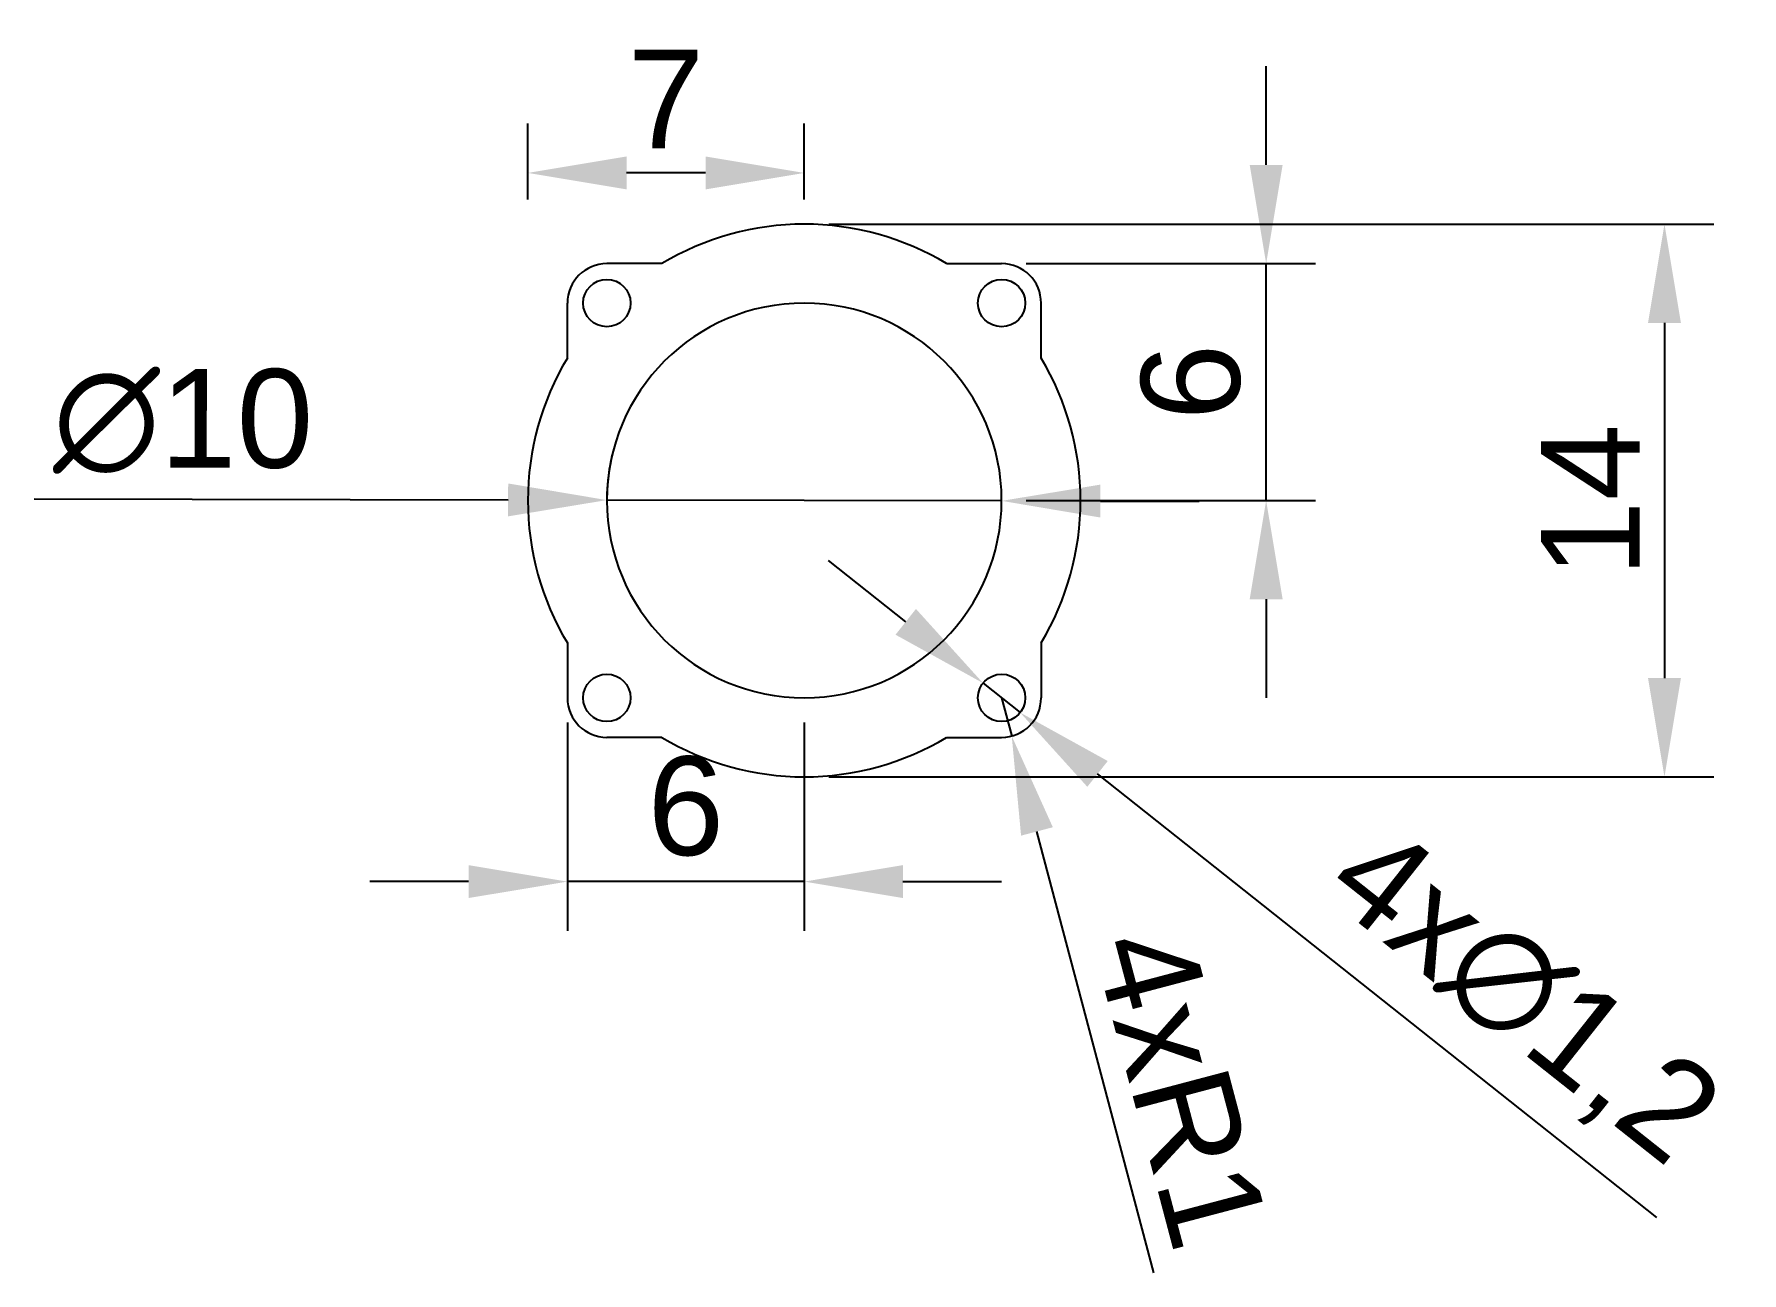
# Model space of a CAD drawing. Header units: millimetres. Extents: x -19.5 to 23.7, y -19.6 to 11.8.
import ezdxf

# ---------------------------------------------------------------- set-up
doc = ezdxf.new("R2010")
doc.units = ezdxf.units.MM
doc.styles.get("Standard").update_dxf_attribs({"font": 'arial.ttf'})
doc.dimstyles.new('ISO-25', dxfattribs={"dimtxt": 2.5, "dimasz": 2.5, "dimexe": 1.25, "dimexo": 0.625, "dimtad": 1, "dimtxsty": 'Standard', "dimcen": 2.5, "dimadec": 0, "dimazin": 0, "dimtfac": 1, "dimtmove": 0, "dimatfit": 3, "dimfxl": 1, "dimarcsym": 0})

# ---------------------------------------------------------------- blocks, each defined once
blk = doc.blocks.new('*U3')
for p, q in [((0.106, 2.5), (1.5, 2.5)), ((2.5, 0.106), (2.5, 1.5))]:
    blk.add_line(p, q)
blk.add_circle((1.5, 1.5), 0.6)
for centre, radius, start, end in [((-3.5, -3.5), 7, 58.9973, 90), ((1.5, 1.5), 1, 0, 90), ((-3.5, -3.5), 5, 0, 90), ((-3.5, -3.5), 7, 0, 31.0027)]:
    blk.add_arc(centre, radius, start, end)
blk = doc.blocks.new('*U4')
at = {"color": 0, "linetype": 'ByBlock', "lineweight": -2, "transparency": 16777216}
for p, rotation in [((-3.5, 3.5), 90.00000000000001), ((-3.5, -3.5), 180), ((3.5, -3.5), 270)]:
    blk.add_blockref('*U3', p, dxfattribs=dict(at, rotation=rotation))
blk.add_blockref('*U3', (3.5, 3.5), dxfattribs=at)
blk = doc.blocks.new('*D5')
at = {"color": 0, "lineweight": -2, "transparency": 16777216}
for p, q in [((-7, 7.625), (-7, 9.547)), ((0, 7.625), (0, 9.547)), ((-2.5, 8.297), (-4.5, 8.297))]:
    blk.add_line(p, q, dxfattribs=at)
at = {"color": 0, "transparency": 16777216}
for points in [[(-4.5, 8.714), (-4.5, 7.88), (-7, 8.297)], [(-2.5, 8.714), (-2.5, 7.88), (0, 8.297)]]:
    blk.add_solid(points, dxfattribs=at)
at = {"layer": 'Defpoints', "color": 0, "transparency": 16777216}
for p in [(-7, 8.297), (-7, 7), (0, 7)]:
    blk.add_point(p, dxfattribs=at)
at = {"color": 0, "transparency": 16777216, "insert": (-3.5, 10.172), "char_height": 2.5, "attachment_point": 5}
blk.add_mtext('7', dxfattribs=at)
blk = doc.blocks.new('*D6')
at = {"color": 0, "lineweight": -2, "transparency": 16777216}
for p, q in [((-6, -5.625), (-6, -10.904)), ((0, -5.625), (0, -10.904)), ((-8.5, -9.654), (-11, -9.654)), ((0, -9.654), (-6, -9.654)), ((2.5, -9.654), (5, -9.654))]:
    blk.add_line(p, q, dxfattribs=at)
at = {"color": 0, "transparency": 16777216}
for points in [[(-8.5, -9.237), (-8.5, -10.07), (-6, -9.654)], [(2.5, -9.237), (2.5, -10.07), (0, -9.654)]]:
    blk.add_solid(points, dxfattribs=at)
at = {"layer": 'Defpoints', "color": 0, "transparency": 16777216}
for p in [(-6, -5), (0, -5), (-6, -9.654)]:
    blk.add_point(p, dxfattribs=at)
at = {"color": 0, "transparency": 16777216, "insert": (-3, -7.752), "char_height": 2.5, "attachment_point": 5}
blk.add_mtext('6', dxfattribs=at)
blk = doc.blocks.new('*D7')
at = {"color": 0, "lineweight": -2, "transparency": 16777216}
for p, q in [((11.7, 8.5), (11.7, 11)), ((5.625, 6), (12.95, 6)), ((11.7, 0), (11.7, 6)), ((5.625, 0), (12.95, 0)), ((11.7, -2.5), (11.7, -5))]:
    blk.add_line(p, q, dxfattribs=at)
at = {"color": 0, "transparency": 16777216}
for points in [[(11.283, 8.5), (12.117, 8.5), (11.7, 6)], [(11.283, -2.5), (12.117, -2.5), (11.7, 0)]]:
    blk.add_solid(points, dxfattribs=at)
at = {"layer": 'Defpoints', "color": 0, "transparency": 16777216}
for p in [(5, 6), (11.7, 6), (5, 0)]:
    blk.add_point(p, dxfattribs=at)
at = {"color": 0, "transparency": 16777216, "insert": (9.799, 3), "char_height": 2.5, "attachment_point": 5, "rotation": 90}
blk.add_mtext('6', dxfattribs=at)
blk = doc.blocks.new('*D8')
at = {"color": 0, "lineweight": -2, "transparency": 16777216}
for p, q in [((0.625, 7), (23.039, 7)), ((21.789, 4.5), (21.789, -4.5)), ((0.625, -7), (23.039, -7))]:
    blk.add_line(p, q, dxfattribs=at)
at = {"color": 0, "transparency": 16777216}
for points in [[(21.372, 4.5), (22.206, 4.5), (21.789, 7)], [(21.372, -4.5), (22.206, -4.5), (21.789, -7)]]:
    blk.add_solid(points, dxfattribs=at)
at = {"layer": 'Defpoints', "color": 0, "transparency": 16777216}
for p in [(0, 7), (0, -7), (21.789, -7)]:
    blk.add_point(p, dxfattribs=at)
at = {"color": 0, "transparency": 16777216, "insert": (19.909, 0), "char_height": 2.5, "attachment_point": 5, "rotation": 90}
blk.add_mtext('14', dxfattribs=at)
blk = doc.blocks.new('*D9')
at = {"color": 0, "lineweight": -2, "transparency": 16777216}
for p, q in [((-19.505, 0.038), (-7.5, 0.015)), ((5, -0.01), (-5, 0.01)), ((7.5, -0.015), (10, -0.019))]:
    blk.add_line(p, q, dxfattribs=at)
blk.add_arc((0, 0), 5, 165.5646, 180, dxfattribs=at)
at = {"color": 0, "transparency": 16777216}
for points in [[(-7.499, 0.431), (-7.501, -0.402), (-5, 0.01)], [(7.501, 0.402), (7.499, -0.431), (5, -0.01)]]:
    blk.add_solid(points, dxfattribs=at)
at = {"layer": 'Defpoints', "color": 0, "transparency": 16777216}
for p in [(-5, 0.01), (5, -0.01)]:
    blk.add_point(p, dxfattribs=at)
at = {"color": 0, "transparency": 16777216, "insert": (-15.73, 2.002), "char_height": 2.5, "attachment_point": 5, "rotation": 359.8885}
blk.add_mtext('∅10', dxfattribs=at)
blk = doc.blocks.new('*D10')
at = {"color": 0, "lineweight": -2, "transparency": 16777216}
for p, q in [((2.571, -3.074), (0.612, -1.521)), ((4.53, -4.627), (5.47, -5.373)), ((21.596, -18.16), (7.429, -6.926))]:
    blk.add_line(p, q, dxfattribs=at)
at = {"color": 0, "transparency": 16777216}
for points in [[(2.83, -2.747), (2.312, -3.4), (4.53, -4.627)], [(7.688, -6.6), (7.17, -7.253), (5.47, -5.373)]]:
    blk.add_solid(points, dxfattribs=at)
at = {"layer": 'Defpoints', "color": 0, "transparency": 16777216}
for p in [(4.53, -4.627), (5.47, -5.373)]:
    blk.add_point(p, dxfattribs=at)
at = {"color": 0, "transparency": 16777216, "insert": (18.131, -12.646), "char_height": 2.5, "attachment_point": 5, "rotation": 321.5861}
blk.add_mtext('4x∅1,2', dxfattribs=at)
blk = doc.blocks.new('*D11')
at = {"color": 0, "lineweight": -2, "transparency": 16777216}
for p, q in [((5, -5), (5.256, -5.967)), ((8.851, -19.565), (5.895, -8.384))]:
    blk.add_line(p, q, dxfattribs=at)
at = {"color": 0, "transparency": 16777216}
blk.add_solid([(6.297, -8.277), (5.492, -8.49), (5.256, -5.967)], dxfattribs=at)
at = {"layer": 'Defpoints', "color": 0, "transparency": 16777216}
for p in [(5, -5), (5.256, -5.967)]:
    blk.add_point(p, dxfattribs=at)
at = {"color": 0, "transparency": 16777216, "insert": (9.554, -14.87), "char_height": 2.5, "attachment_point": 5, "rotation": 284.8098}
blk.add_mtext('4xR1', dxfattribs=at)

msp = doc.modelspace()

# ---------------------------------------------------------------- block references
msp.add_blockref('*U4', (0, 0))

# ---------------------------------------------------------------- dimensions: what is measured, and where the dimension line sits
for base, p1, p2, picture, middle in [((-7, 8.297), (0, 7), (-7, 7), '*D5', (-3.5, 10.172)), ((-6, -9.654), (0, -5), (-6, -5), '*D6', (-3, -7.752))]:
    dim = msp.add_linear_dim(base=base, p1=p1, p2=p2, dimstyle='ISO-25')
    dim.commit()
    dim.dimension.update_dxf_attribs({"geometry": picture, "text_midpoint": middle})
for base, p1, p2, picture, middle in [((11.7, 6), (5, 0), (5, 6), '*D7', (9.799, 3)), ((21.789, -7), (0, 7), (0, -7), '*D8', (19.909, 0))]:
    dim = msp.add_linear_dim(base=base, p1=p1, p2=p2, angle=90, dimstyle='ISO-25')
    dim.commit()
    dim.dimension.update_dxf_attribs({"geometry": picture, "text_midpoint": middle})
dim = msp.add_diameter_dim_2p(p1=(5, -0.01), p2=(-5, 0.01), dimstyle='ISO-25')
dim.commit()
dim.dimension.update_dxf_attribs({"geometry": '*D9', "text_midpoint": (-15.734, 0.031), "dimtype": 163})
dim = msp.add_diameter_dim_2p(p1=(4.53, -4.627), p2=(5.47, -5.373), text='4x<>', dimstyle='ISO-25')
dim.commit()
dim.dimension.update_dxf_attribs({"geometry": '*D10', "text_midpoint": (16.784, -14.345), "dimtype": 163})
dim = msp.add_radius_dim(center=(5, -5), mpoint=(5.256, -5.967), text='4x<>', dimstyle='ISO-25')
dim.commit()
dim.dimension.update_dxf_attribs({"geometry": '*D11', "text_midpoint": (7.737, -15.351), "dimtype": 164})

doc.saveas('drawing.dxf')
